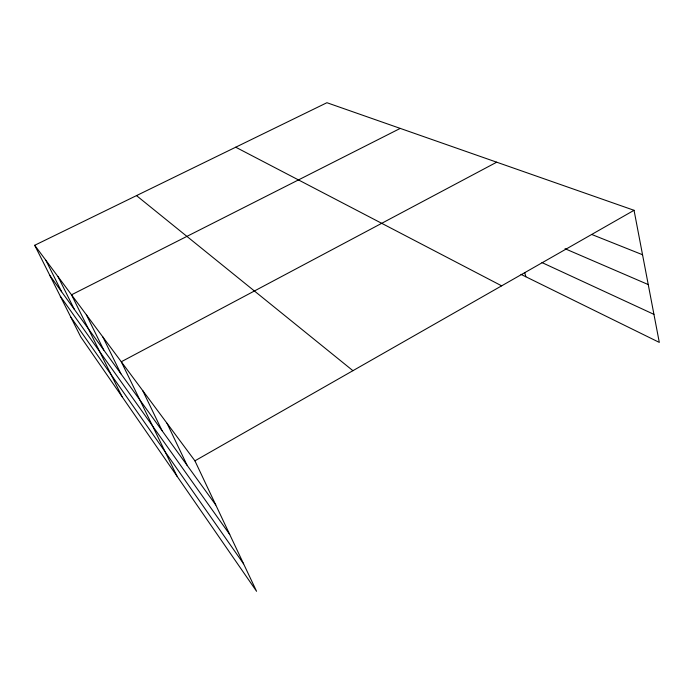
<?xml version="1.0" encoding="UTF-8"?>
<svg xmlns="http://www.w3.org/2000/svg" width="694" height="694" viewBox="0 0 694 694"><rect width="100%" height="100%" fill="white"/><g stroke="black" fill="none" stroke-linecap="round" stroke-linejoin="round"><path stroke-width="1.04" d="M634.047 210.299L326.917 102.712L34.7 245.277L194.927 460.833L634.047 210.299L659.3 342.402L520.986 274.373M496.696 162.188L121.285 361.765L177.057 476.249M400.238 128.399L71.517 294.803L122.066 396.682M591.774 234.485L642.54 254.741M565.029 248.712L648.248 284.575M541.971 262.575L653.939 314.365M235.708 147.206L501.649 285.841M136.501 195.613L352.925 370.691M49.968 275.657L215.791 504.989M60.335 296.286L229.723 534.484M70.788 317.089L243.577 563.806M34.7 245.277L80.712 336.85L256.563 591.288L194.927 460.833M45.856 260.285L61.627 291.775M58.079 276.724L74.371 309.411M86.368 314.781L103.805 350.114M102.859 336.972L120.912 373.78M142.678 390.54L162.084 430.714M167.011 423.271L187.137 465.362M524.785 272.664L525.826 276.75"/></g></svg>
